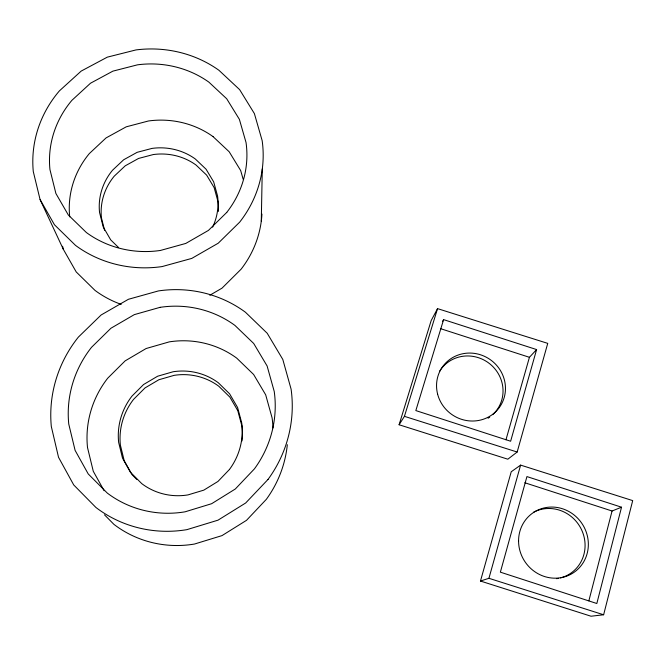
<?xml version="1.0" encoding="UTF-8"?>
<svg xmlns="http://www.w3.org/2000/svg" width="666" height="666" viewBox="0 0 666 666"><rect width="100%" height="100%" fill="white"/><g stroke="black" fill="none" stroke-linecap="round" stroke-linejoin="round"><path stroke-width="1" d="M261.28 221.22L262.279 168.989M603.629 614.776L632.7 500.607L520.612 465.109L511.23 471.761L480.469 581.043L591.042 616.225L603.629 614.776L488.927 578.296L480.469 581.043M621.536 507.201L596.828 603.504L500.366 572.161L526.931 476.581L621.536 507.201L612.062 511.005L524.8 482.75M588.852 600.865L612.062 511.005M488.927 578.296L520.612 465.109M517.166 452.031L547.743 343.373L437.537 308.624L431.168 320.579L399.092 424.758L507.833 459.199L517.166 452.031L404.437 416.342L399.092 424.758M536.605 349.575L510.631 441.233L415.834 410.581L443.598 319.622L536.605 349.575L529.428 357.301L505.969 439.785M404.437 416.342L437.537 308.624M442.632 321.32L443.598 319.622M209.815 295.263L222.028 288.145L241.117 269.172A108.683 101.773 -4.7 0 0 261.938 214.069M160.098 307.326L134.324 314.627L110.939 328.238L91.508 347.327A109.732 106.577 -18 0 0 68.756 424.051L75.1 450.366L88.228 473.951L107.284 493.073A100.741 97.769 -19.4 0 0 185.081 511.813L211.638 503.704L235.306 489.002L254.445 468.847A109.832 106.427 -18.7 0 0 274.234 391.466L267.108 365.975L253.704 343.481L234.94 325.424A100.416 97.378 -17.3 0 0 160.098 307.342M440.75 328.729L529.428 357.301M213.062 136.63L229.196 151.781L240.676 170.554L243.14 179.221M118.656 247.619L110.706 239.877L103.205 226.915L99.55 212.462A62.837 58.849 -4 0 1 112.487 170.271L123.66 159.765L137.163 152.314L152.073 148.393A57.534 53.821 -4 0 1 195.329 158.999L206.069 169.214L213.661 181.835L217.574 196.029A62.862 58.808 -4.4 0 1 212.621 227.173M136.888 479.512L131.985 474.583L124.201 460.681L120.379 445.121A64.927 63.328 -21.7 0 1 133.516 399.425L144.98 387.953L158.849 379.753L174.184 375.341A59.441 57.925 -21.1 0 1 218.781 386.238L229.895 397.127L237.779 410.647L241.875 425.915A64.968 63.27 -22 0 1 242.008 440.934M104.47 514.785L113.953 524.392A104.329 101.707 -23.4 0 0 194.489 544.039L221.994 535.614L246.512 520.329L266.325 499.35A113.736 110.722 -22.3 0 0 287.321 444.697M40.077 199.55L54.462 224.767L75.524 245.388A111.788 103.696 -3.7 0 0 162.104 266.575L191.775 258.408L218.24 243.198L239.677 222.144A121.886 112.854 -3.8 0 0 262.154 140.618L254.387 113.586L239.635 89.635L218.931 70.28A111.455 103.18 -3 0 0 135.989 49.925L107.301 57.151L81.194 71.079L59.407 90.876A121.803 112.987 -3 0 0 33.283 171.562L40.077 199.55L63.32 249.284L76.215 271.936L95.022 290.409A99.667 93.49 -4.7 0 0 121.212 304.387M104.137 490.75L93.282 471.287L87.512 447.56A98.651 96.212 -21.3 0 1 107.709 378.205L125.125 360.889L146.137 348.518L169.322 341.858A90.285 87.937 -20.4 0 1 236.738 358.142L253.629 374.492L265.692 394.838L272.094 417.898A98.734 96.087 -21.8 0 1 272.952 427.955M104.579 230.311L101.448 217.924A62.063 58.183 -4.1 0 1 114.202 176.199L125.241 165.809L138.57 158.441L153.297 154.554A56.826 53.222 -4.1 0 1 196.029 165.026L206.643 175.133L214.144 187.604L218.007 201.648A62.088 58.15 -4.5 0 1 218.406 211.438M62.579 246.262L63.32 249.284M69.714 216.858A94.256 88.295 -3.9 0 1 89.302 153.605L106.052 137.929L126.24 126.823L148.493 120.971A86.28 80.703 -3.9 0 1 213.07 136.622M533.458 512.287A35.781 33.983 56.1 0 1 582.3 531.435A35.781 33.983 56.1 0 1 560.447 577.913M558.516 578.346A35.781 33.983 56.1 0 1 556.535 578.671M489.726 417.116A34.607 33.192 35.6 0 1 488.103 418.206M439.776 370.945A34.607 33.192 35.6 0 1 490.193 364.16A34.607 33.192 35.6 0 1 492.732 414.66M268.04 479.428L245.679 502.988L217.998 520.171L186.905 529.645A117.566 114.102 -19.7 0 1 95.904 507.45L73.726 484.948L58.525 457.284L51.307 426.473A128.022 124.376 -18 0 1 78.372 337.104L101.124 314.985L128.413 299.284L158.433 290.925A117.124 113.578 -17.2 0 1 245.413 312.212L267.208 333.258L282.8 359.44L291.092 389.135A128.163 124.167 -18.8 0 1 268.032 479.42M229.47 469.455L217.957 481.451L203.804 490.143L187.979 494.905A60.331 58.783 -22.2 0 1 141.758 483.624L130.394 472.211L122.511 458.133L118.648 442.382A65.767 64.119 -21.3 0 1 131.968 396.12L143.581 384.515L157.634 376.215L173.177 371.745A60.215 58.65 -20.7 0 1 218.34 382.784L229.595 393.806L237.579 407.492L241.733 422.952A65.809 64.061 -21.6 0 1 229.462 469.455M226.765 212.404L208.425 230.419L185.797 243.431L160.448 250.449A95.796 88.844 -3.6 0 1 86.397 232.542L68.323 214.993L55.894 193.49L49.95 169.58A104.396 96.82 -3 0 1 71.911 100.316L90.509 83.217L112.879 71.145L137.512 64.827A95.546 88.47 -3.1 0 1 208.883 82.134L226.698 98.759L239.377 119.322L246.037 142.532A104.454 96.72 -3.7 0 1 226.756 212.396M518.573 540.992A36.139 34.307 55.9 0 0 570.987 574.209A36.139 34.307 55.9 0 0 570.829 512.662A36.139 34.307 55.9 0 0 518.573 540.992M437.612 394.114A34.948 33.491 35.4 0 0 495.071 412.312A34.948 33.491 35.4 0 0 480.336 354.728A34.948 33.491 35.4 0 0 437.612 394.114"/></g></svg>
